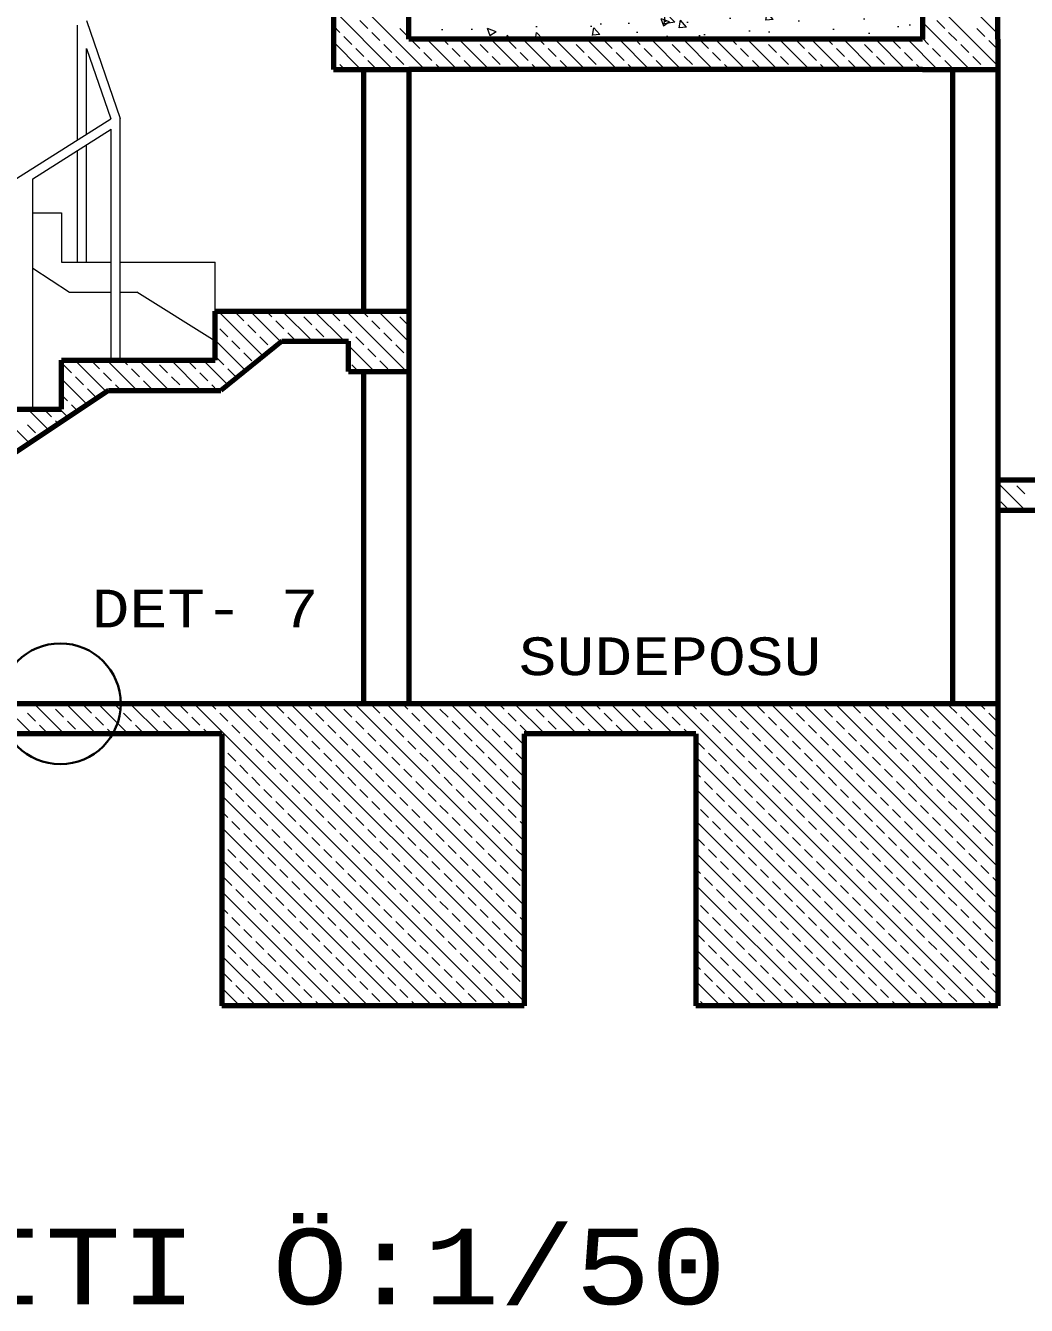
# Model space of a CAD drawing. Header units: millimetres. Extents: x 35860 to 71103, y -11298 to -8385.
# Drawn here: x 55075.2 to 55406.5, y -11197.6 to -10773.9 of the extents above; entities that cross this region are included whole.
import ezdxf
from ezdxf.enums import TextEntityAlignment as Align

# ---------------------------------------------------------------- set-up
doc = ezdxf.new("R2010")
doc.units = ezdxf.units.MM
doc.header["$MEASUREMENT"] = 0
doc.layers.get('0').update_dxf_attribs({"lineweight": 15})
for name, color, linetype, lineweight in [('02', 2, 'Continuous', 20), ('03_Yazı', 1, 'Continuous', 30), ('07', 3, 'Continuous', 70), ('Merd&Balkon', 40, 'Continuous', 20)]:
    doc.layers.add(name, color=color, linetype=linetype, lineweight=lineweight)
doc.styles.add('C', font='')
doc.styles.get('C').set_extended_font_data('Courier New Tur')

# ---------------------------------------------------------------- blocks, each defined once
blk = doc.blocks.new('DET_NO')
at = {"layer": '03_Yazı'}
blk.add_circle((0, 0), 20, dxfattribs=at)
at = {"layer": '03_Yazı', "style": 'C'}
blk.add_attdef('DET-1', text='', height=12.5, dxfattribs=at).set_placement((-30, 0), align=Align.MIDDLE_RIGHT)

msp = doc.modelspace()

# ---------------------------------------------------------------- hatches: boundary and pattern name
h = msp.add_hatch()
h.set_pattern_fill('AR-CONC', color=256, scale=4, style=0)
h.set_pattern_definition([(130, (104146.652, -875.935), (-28.690407, -2.510085), [3, -33]), (185, (104146.652, -875.935), (5.550053, 30.087685), [2.4, -26.4]), (79.5486, (104144.26, -876.144), (-23.140375, 27.577582), [2.549608, -28.045684]), (133.8158, (104146.65, -867.935), (-42.689642, -6.62076), [4.5, -49.5]), (83.3644, (104143.094, -868.487), (-37.386508, 38.964715), [3.82441, -42.06852]), (188.8158, (104146.65, -867.935), (-37.386478, 38.964744), [3.6, -39.6]), (159, (104142.652, -869.935), (-23.876282, -16.104756), [3, -33]), (214, (104142.652, -869.935), (-9.732613, 29.006002), [2.4, -26.4]), (108.5486, (104140.662, -871.277), (-33.608905, 12.90122), [2.549608, -28.045684]), (142.5, (104146.652, -875.935), (-0.4863942, 13.3157542), [0, -26.08, 0, -26.8, 0, -26.5]), (172.5, (104146.652, -875.935), (-10.5227815, 15.7764685), [0, -15.28, 0, -25.48, 0, -10.1]), (212.5, (104155.572, -875.935), (-21.3528974, -0.9021949), [0, -10, 0, -31.2, 0, -41.4]), (222.5, (104159.572, -875.935), (-23.327447, 4.004199), [0, -13, 0, -20.72, 0, -29.4])])
h.paths.add_polyline_path([(55202.08, -10463.42), (55202.08, -10503.42), (55372.08, -10503.42), (55372.08, -10463.42)])
h.paths.add_polyline_path([(55372.08, -10778.42), (55372.08, -10738.42), (55202.08, -10738.42), (55202.08, -10778.42)])

# ---------------------------------------------------------------- linework, layer by layer
for p, q in [((55397.08, -10776.58), (55372.08, -10751.58)), ((55207.4, -10788.42), (55177.08, -10758.1)), ((55397.08, -10787.18), (55372.08, -10762.18)), ((55196.8, -10788.42), (55177.08, -10768.71)), ((55179.24, -10776.17), (55177.08, -10774.01)), ((55188.52, -10774.84), (55185.87, -10772.19)), ((55201.78, -10777.49), (55199.13, -10774.84)), ((55387.72, -10788.42), (55372.08, -10772.79)), ((55379.44, -10774.84), (55376.79, -10772.19)), ((55392.7, -10777.49), (55390.05, -10774.84)), ((55183.22, -10780.15), (55180.56, -10777.49)), ((55192.5, -10778.82), (55189.85, -10776.17)), ((55205.76, -10781.47), (55203.1, -10778.82)), ((55218.01, -10788.42), (55208.01, -10778.42)), ((55215.04, -10780.15), (55213.31, -10778.42)), ((55228.62, -10788.42), (55218.62, -10778.42)), ((55224.32, -10778.82), (55223.92, -10778.42)), ((55239.22, -10788.42), (55229.22, -10778.42)), ((55237.58, -10781.47), (55234.92, -10778.82)), ((55249.83, -10788.42), (55239.83, -10778.42)), ((55246.86, -10780.15), (55245.13, -10778.42)), ((55260.44, -10788.42), (55250.44, -10778.42)), ((55256.14, -10778.82), (55255.74, -10778.42)), ((55271.04, -10788.42), (55261.04, -10778.42)), ((55269.4, -10781.47), (55266.74, -10778.82)), ((55281.65, -10788.42), (55271.65, -10778.42)), ((55278.68, -10780.15), (55276.95, -10778.42)), ((55292.26, -10788.42), (55282.26, -10778.42)), ((55287.96, -10778.82), (55287.56, -10778.42)), ((55302.86, -10788.42), (55292.86, -10778.42)), ((55301.21, -10781.47), (55298.56, -10778.82)), ((55313.47, -10788.42), (55303.47, -10778.42)), ((55310.5, -10780.15), (55308.77, -10778.42)), ((55324.08, -10788.42), (55314.08, -10778.42)), ((55319.78, -10778.82), (55319.38, -10778.42)), ((55334.68, -10788.42), (55324.68, -10778.42)), ((55333.03, -10781.47), (55330.38, -10778.82)), ((55345.29, -10788.42), (55335.29, -10778.42)), ((55342.32, -10780.15), (55340.59, -10778.42)), ((55355.9, -10788.42), (55345.9, -10778.42)), ((55351.6, -10778.82), (55351.2, -10778.42)), ((55366.5, -10788.42), (55356.5, -10778.42)), ((55364.85, -10781.47), (55362.2, -10778.82)), ((55377.11, -10788.42), (55367.11, -10778.42)), ((55374.14, -10780.15), (55372.08, -10778.09)), ((55383.42, -10778.82), (55380.76, -10776.17)), ((55396.67, -10781.47), (55394.02, -10778.82)), ((55397.08, -10778.46), (55396.67, -10778.05)), ((55186.19, -10788.42), (55177.08, -10779.32)), ((55187.19, -10784.12), (55184.54, -10781.47)), ((55196.47, -10782.8), (55193.82, -10780.15)), ((55209.73, -10785.45), (55207.08, -10782.8)), ((55219.01, -10784.12), (55216.36, -10781.47)), ((55228.29, -10782.8), (55225.64, -10780.15)), ((55241.55, -10785.45), (55238.9, -10782.8)), ((55250.83, -10784.12), (55248.18, -10781.47)), ((55260.11, -10782.8), (55257.46, -10780.15)), ((55273.37, -10785.45), (55270.72, -10782.8)), ((55282.65, -10784.12), (55280, -10781.47)), ((55291.93, -10782.8), (55289.28, -10780.15)), ((55305.19, -10785.45), (55302.54, -10782.8)), ((55314.47, -10784.12), (55311.82, -10781.47)), ((55323.75, -10782.8), (55321.1, -10780.15)), ((55337.01, -10785.45), (55334.36, -10782.8)), ((55346.29, -10784.12), (55343.64, -10781.47)), ((55355.57, -10782.8), (55352.92, -10780.15)), ((55368.83, -10785.45), (55366.18, -10782.8)), ((55378.11, -10784.12), (55375.46, -10781.47)), ((55387.39, -10782.8), (55384.74, -10780.15)), ((55177.91, -10785.45), (55177.08, -10784.62)), ((55180.89, -10788.42), (55179.24, -10786.77)), ((55191.17, -10788.1), (55188.52, -10785.45)), ((55200.45, -10786.77), (55197.8, -10784.12)), ((55212.71, -10788.42), (55211.06, -10786.77)), ((55222.99, -10788.1), (55220.34, -10785.45)), ((55232.27, -10786.77), (55229.62, -10784.12)), ((55244.53, -10788.42), (55242.88, -10786.77)), ((55254.81, -10788.1), (55252.16, -10785.45)), ((55264.09, -10786.77), (55261.44, -10784.12)), ((55276.35, -10788.42), (55274.7, -10786.77)), ((55286.63, -10788.1), (55283.98, -10785.45)), ((55295.91, -10786.77), (55293.26, -10784.12)), ((55308.17, -10788.42), (55306.52, -10786.77)), ((55318.45, -10788.1), (55315.8, -10785.45)), ((55327.73, -10786.77), (55325.08, -10784.12)), ((55339.99, -10788.42), (55338.34, -10786.77)), ((55350.27, -10788.1), (55347.62, -10785.45)), ((55359.55, -10786.77), (55356.9, -10784.12)), ((55371.81, -10788.42), (55370.16, -10786.77)), ((55382.09, -10788.1), (55379.44, -10785.45)), ((55391.37, -10786.77), (55388.72, -10784.12)), ((55202.1, -10788.42), (55201.78, -10788.1)), ((55233.92, -10788.42), (55233.6, -10788.1)), ((55265.74, -10788.42), (55265.42, -10788.1)), ((55297.56, -10788.42), (55297.24, -10788.1)), ((55329.38, -10788.42), (55329.06, -10788.1)), ((55361.2, -10788.42), (55360.88, -10788.1)), ((55153.86, -10883.37), (55138.91, -10868.42)), ((55147.42, -10871.63), (55144.77, -10868.98)), ((55159.73, -10878.64), (55149.52, -10868.42)), ((55156.7, -10870.3), (55154.82, -10868.42)), ((55160.68, -10874.28), (55158.03, -10871.63)), ((55170.12, -10878.42), (55160.12, -10868.42)), ((55165.98, -10868.98), (55165.43, -10868.42)), ((55169.96, -10872.95), (55167.31, -10870.3)), ((55180.73, -10878.42), (55170.73, -10868.42)), ((55179.24, -10871.63), (55176.59, -10868.98)), ((55201.34, -10888.42), (55181.34, -10868.42)), ((55188.52, -10870.3), (55186.64, -10868.42)), ((55192.5, -10874.28), (55189.85, -10871.63)), ((55202.08, -10878.56), (55191.94, -10868.42)), ((55197.8, -10868.98), (55197.25, -10868.42)), ((55201.78, -10872.95), (55199.13, -10870.3)), ((55138.14, -10872.95), (55137.91, -10872.73)), ((55142.12, -10876.93), (55139.46, -10874.28)), ((55151.4, -10875.61), (55148.74, -10872.95)), ((55164.65, -10878.26), (55162, -10875.61)), ((55173.94, -10876.93), (55171.28, -10874.28)), ((55183.22, -10875.61), (55180.56, -10872.95)), ((55196.47, -10878.26), (55193.82, -10875.61)), ((55147.99, -10888.11), (55137.91, -10878.03)), ((55146.09, -10880.91), (55143.44, -10878.26)), ((55155.37, -10879.58), (55152.72, -10876.93)), ((55175.43, -10878.42), (55175.26, -10878.26)), ((55190.73, -10888.42), (55182.08, -10879.78)), ((55187.19, -10879.58), (55184.54, -10876.93)), ((55200.45, -10882.23), (55197.8, -10879.58)), ((55101.98, -10895.13), (55091.52, -10884.67)), ((55099.69, -10887.54), (55097.04, -10884.89)), ((55112.13, -10894.67), (55102.13, -10884.67)), ((55108.97, -10886.21), (55107.43, -10884.67)), ((55122.73, -10894.67), (55112.73, -10884.67)), ((55118.25, -10884.89), (55118.04, -10884.67)), ((55133.34, -10894.67), (55123.34, -10884.67)), ((55131.51, -10887.54), (55128.86, -10884.89)), ((55142.12, -10892.85), (55133.95, -10884.67)), ((55140.79, -10886.21), (55138.14, -10883.56)), ((55150.07, -10884.89), (55147.42, -10882.23)), ((55156.8, -10881.01), (55156.7, -10880.91)), ((55191.17, -10883.56), (55188.52, -10880.91)), ((55195.15, -10887.54), (55192.5, -10884.89)), ((55202.08, -10883.87), (55201.78, -10883.56)), ((55090.41, -10888.86), (55087.76, -10886.21)), ((55103.67, -10891.52), (55101.02, -10888.86)), ((55112.95, -10890.19), (55110.3, -10887.54)), ((55122.23, -10888.86), (55119.58, -10886.21)), ((55135.49, -10891.52), (55132.84, -10888.86)), ((55144.77, -10890.19), (55142.12, -10887.54)), ((55185.43, -10888.42), (55183.22, -10886.21)), ((55095.62, -10899.38), (55087.08, -10890.84)), ((55094.39, -10892.84), (55091.73, -10890.19)), ((55106.82, -10894.67), (55104.99, -10892.84)), ((55116.93, -10894.17), (55114.27, -10891.52)), ((55126.21, -10892.84), (55123.55, -10890.19)), ((55138.64, -10894.67), (55136.81, -10892.84)), ((55089.08, -10898.14), (55087.08, -10896.15)), ((55098.36, -10896.82), (55095.71, -10894.17)), ((55128.04, -10894.67), (55127.53, -10894.17)), ((55076.53, -10912.1), (55065.34, -10900.92)), ((55082.89, -10907.86), (55075.95, -10900.92)), ((55083.78, -10903.45), (55081.25, -10900.92)), ((55089.25, -10903.62), (55086.56, -10900.92)), ((55092.44, -10901.5), (55090.41, -10899.47)), ((55078.48, -10908.75), (55075.82, -10906.1)), ((55086.07, -10905.74), (55085.11, -10904.77)), ((55406.19, -10934.42), (55397.08, -10925.32)), ((55401.98, -10924.91), (55401.49, -10924.42)), ((55405.96, -10928.88), (55403.3, -10926.23)), ((55400.65, -10934.19), (55398, -10931.54)), ((55077.39, -11008.42), (55067.39, -10998.42)), ((55087.99, -11008.42), (55077.99, -10998.42)), ((55083.78, -10998.91), (55083.29, -10998.42)), ((55098.6, -11008.42), (55088.6, -10998.42)), ((55097.04, -11001.56), (55094.39, -10998.91)), ((55109.2, -11008.42), (55099.2, -10998.42)), ((55106.32, -11000.23), (55104.51, -10998.42)), ((55119.81, -11008.42), (55109.81, -10998.42)), ((55115.6, -10998.91), (55115.11, -10998.42)), ((55130.42, -11008.42), (55120.42, -10998.42)), ((55128.86, -11001.56), (55126.21, -10998.91)), ((55231.02, -11098.42), (55131.02, -10998.42)), ((55138.14, -11000.23), (55136.33, -10998.42)), ((55240.19, -11096.98), (55141.63, -10998.42)), ((55147.42, -10998.91), (55146.93, -10998.42)), ((55240.19, -11086.37), (55152.24, -10998.42)), ((55160.68, -11001.56), (55158.03, -10998.91)), ((55240.19, -11075.77), (55162.84, -10998.42)), ((55169.96, -11000.23), (55168.15, -10998.42)), ((55240.19, -11065.16), (55173.45, -10998.42)), ((55179.24, -10998.91), (55178.75, -10998.42)), ((55240.19, -11054.55), (55184.06, -10998.42)), ((55192.5, -11001.56), (55189.85, -10998.91)), ((55240.19, -11043.95), (55194.66, -10998.42)), ((55201.78, -11000.23), (55199.97, -10998.42)), ((55240.19, -11033.34), (55205.27, -10998.42)), ((55211.06, -10998.91), (55210.57, -10998.42)), ((55240.19, -11022.73), (55215.88, -10998.42)), ((55224.32, -11001.56), (55221.67, -10998.91)), ((55240.19, -11012.13), (55226.48, -10998.42)), ((55233.6, -11000.23), (55231.79, -10998.42)), ((55247.09, -11008.42), (55237.09, -10998.42)), ((55242.88, -10998.91), (55242.39, -10998.42)), ((55257.7, -11008.42), (55247.7, -10998.42)), ((55256.14, -11001.56), (55253.49, -10998.91)), ((55268.3, -11008.42), (55258.3, -10998.42)), ((55265.42, -11000.23), (55263.61, -10998.42)), ((55278.91, -11008.42), (55268.91, -10998.42)), ((55274.7, -10998.91), (55274.21, -10998.42)), ((55289.52, -11008.42), (55279.52, -10998.42)), ((55287.96, -11001.56), (55285.3, -10998.91)), ((55390.12, -11098.42), (55290.12, -10998.42)), ((55297.24, -11000.23), (55295.43, -10998.42)), ((55397.08, -11094.78), (55300.73, -10998.42)), ((55306.52, -10998.91), (55306.03, -10998.42)), ((55397.08, -11084.17), (55311.34, -10998.42)), ((55319.78, -11001.56), (55317.12, -10998.91)), ((55397.08, -11073.56), (55321.94, -10998.42)), ((55329.06, -11000.23), (55327.25, -10998.42)), ((55397.08, -11062.96), (55332.55, -10998.42)), ((55338.34, -10998.91), (55337.85, -10998.42)), ((55397.08, -11052.35), (55343.16, -10998.42)), ((55351.6, -11001.56), (55348.94, -10998.91)), ((55397.08, -11041.74), (55353.76, -10998.42)), ((55360.88, -11000.23), (55359.07, -10998.42)), ((55397.08, -11031.14), (55364.37, -10998.42)), ((55370.16, -10998.91), (55369.67, -10998.42)), ((55397.08, -11020.53), (55374.98, -10998.42)), ((55383.42, -11001.56), (55380.76, -10998.91)), ((55397.08, -11009.92), (55385.58, -10998.42)), ((55392.7, -11000.23), (55390.89, -10998.42)), ((55078.48, -11004.21), (55075.82, -11001.56)), ((55087.76, -11002.88), (55085.11, -11000.23)), ((55101.02, -11005.54), (55098.36, -11002.88)), ((55110.3, -11004.21), (55107.64, -11001.56)), ((55119.58, -11002.88), (55116.93, -11000.23)), ((55132.84, -11005.54), (55130.18, -11002.88)), ((55142.12, -11004.21), (55139.46, -11001.56)), ((55151.4, -11002.88), (55148.74, -11000.23)), ((55164.65, -11005.54), (55162, -11002.88)), ((55173.94, -11004.21), (55171.28, -11001.56)), ((55183.22, -11002.88), (55180.56, -11000.23)), ((55196.47, -11005.54), (55193.82, -11002.88)), ((55205.76, -11004.21), (55203.1, -11001.56)), ((55215.04, -11002.88), (55212.38, -11000.23)), ((55228.29, -11005.54), (55225.64, -11002.88)), ((55237.58, -11004.21), (55234.92, -11001.56)), ((55246.86, -11002.88), (55244.2, -11000.23)), ((55260.11, -11005.54), (55257.46, -11002.88)), ((55269.4, -11004.21), (55266.74, -11001.56)), ((55278.68, -11002.88), (55276.02, -11000.23)), ((55291.93, -11005.54), (55289.28, -11002.88)), ((55301.21, -11004.21), (55298.56, -11001.56)), ((55310.5, -11002.88), (55307.84, -11000.23)), ((55323.75, -11005.54), (55321.1, -11002.88)), ((55333.03, -11004.21), (55330.38, -11001.56)), ((55342.32, -11002.88), (55339.66, -11000.23)), ((55355.57, -11005.54), (55352.92, -11002.88)), ((55364.85, -11004.21), (55362.2, -11001.56)), ((55374.14, -11002.88), (55371.48, -11000.23)), ((55387.39, -11005.54), (55384.74, -11002.88)), ((55396.67, -11004.21), (55394.02, -11001.56)), ((55082.45, -11008.19), (55079.8, -11005.54)), ((55091.73, -11006.86), (55089.08, -11004.21)), ((55103.9, -11008.42), (55102.34, -11006.86)), ((55114.27, -11008.19), (55111.62, -11005.54)), ((55123.55, -11006.86), (55120.9, -11004.21)), ((55135.72, -11008.42), (55134.16, -11006.86)), ((55146.09, -11008.19), (55143.44, -11005.54)), ((55155.37, -11006.86), (55152.72, -11004.21)), ((55168.63, -11009.51), (55165.98, -11006.86)), ((55177.91, -11008.19), (55175.26, -11005.54)), ((55187.19, -11006.86), (55184.54, -11004.21)), ((55200.45, -11009.51), (55197.8, -11006.86)), ((55209.73, -11008.19), (55207.08, -11005.54)), ((55219.01, -11006.86), (55216.36, -11004.21)), ((55232.27, -11009.51), (55229.62, -11006.86)), ((55241.55, -11008.19), (55238.9, -11005.54)), ((55250.83, -11006.86), (55248.18, -11004.21)), ((55263, -11008.42), (55261.44, -11006.86)), ((55273.37, -11008.19), (55270.72, -11005.54)), ((55282.65, -11006.86), (55280, -11004.21)), ((55294.82, -11008.42), (55293.26, -11006.86)), ((55305.19, -11008.19), (55302.54, -11005.54)), ((55314.47, -11006.86), (55311.82, -11004.21)), ((55327.73, -11009.51), (55325.08, -11006.86)), ((55337.01, -11008.19), (55334.36, -11005.54)), ((55346.29, -11006.86), (55343.64, -11004.21)), ((55359.55, -11009.51), (55356.9, -11006.86)), ((55368.83, -11008.19), (55366.18, -11005.54)), ((55378.11, -11006.86), (55375.46, -11004.21)), ((55391.37, -11009.51), (55388.72, -11006.86)), ((55093.29, -11008.42), (55093.06, -11008.19)), ((55125.11, -11008.42), (55124.88, -11008.19)), ((55150.07, -11012.17), (55147.42, -11009.51)), ((55159.35, -11010.84), (55156.7, -11008.19)), ((55163.33, -11014.82), (55160.68, -11012.17)), ((55172.61, -11013.49), (55169.96, -11010.84)), ((55181.89, -11012.17), (55179.24, -11009.51)), ((55191.17, -11010.84), (55188.52, -11008.19)), ((55195.15, -11014.82), (55192.5, -11012.17)), ((55204.43, -11013.49), (55201.78, -11010.84)), ((55213.71, -11012.17), (55211.06, -11009.51)), ((55222.99, -11010.84), (55220.34, -11008.19)), ((55226.97, -11014.82), (55224.32, -11012.17)), ((55236.25, -11013.49), (55233.6, -11010.84)), ((55252.39, -11008.42), (55252.16, -11008.19)), ((55284.21, -11008.42), (55283.98, -11008.19)), ((55299.89, -11013.49), (55297.24, -11010.84)), ((55309.17, -11012.17), (55306.52, -11009.51)), ((55318.45, -11010.84), (55315.8, -11008.19)), ((55322.43, -11014.82), (55319.78, -11012.17)), ((55331.71, -11013.49), (55329.06, -11010.84)), ((55340.99, -11012.17), (55338.34, -11009.51)), ((55350.27, -11010.84), (55347.62, -11008.19)), ((55354.25, -11014.82), (55351.6, -11012.17)), ((55363.53, -11013.49), (55360.88, -11010.84)), ((55372.81, -11012.17), (55370.16, -11009.51)), ((55382.09, -11010.84), (55379.44, -11008.19)), ((55386.07, -11014.82), (55383.42, -11012.17)), ((55395.35, -11013.49), (55392.7, -11010.84)), ((55140.79, -11013.49), (55140.19, -11012.89)), ((55144.77, -11017.47), (55142.12, -11014.82)), ((55154.05, -11016.14), (55151.4, -11013.49)), ((55167.31, -11018.79), (55164.65, -11016.14)), ((55176.59, -11017.47), (55173.94, -11014.82)), ((55185.87, -11016.14), (55183.22, -11013.49)), ((55199.13, -11018.79), (55196.47, -11016.14)), ((55208.41, -11017.47), (55205.76, -11014.82)), ((55217.69, -11016.14), (55215.04, -11013.49)), ((55230.95, -11018.79), (55228.29, -11016.14)), ((55240.19, -11017.43), (55237.58, -11014.82)), ((55379.52, -11098.42), (55297.08, -11015.99)), ((55303.87, -11017.47), (55301.21, -11014.82)), ((55313.15, -11016.14), (55310.5, -11013.49)), ((55326.41, -11018.79), (55323.75, -11016.14)), ((55335.69, -11017.47), (55333.03, -11014.82)), ((55344.97, -11016.14), (55342.32, -11013.49)), ((55358.23, -11018.79), (55355.57, -11016.14)), ((55367.51, -11017.47), (55364.85, -11014.82)), ((55376.79, -11016.14), (55374.14, -11013.49)), ((55390.05, -11018.79), (55387.39, -11016.14)), ((55220.42, -11098.42), (55140.19, -11018.19)), ((55148.74, -11021.45), (55146.09, -11018.79)), ((55158.03, -11020.12), (55155.37, -11017.47)), ((55171.28, -11022.77), (55168.63, -11020.12)), ((55180.56, -11021.45), (55177.91, -11018.79)), ((55189.85, -11020.12), (55187.19, -11017.47)), ((55203.1, -11022.77), (55200.45, -11020.12)), ((55212.38, -11021.45), (55209.73, -11018.79)), ((55221.67, -11020.12), (55219.01, -11017.47)), ((55234.92, -11022.77), (55232.27, -11020.12)), ((55307.84, -11021.45), (55305.19, -11018.79)), ((55317.12, -11020.12), (55314.47, -11017.47)), ((55330.38, -11022.77), (55327.73, -11020.12)), ((55339.66, -11021.45), (55337.01, -11018.79)), ((55348.94, -11020.12), (55346.29, -11017.47)), ((55362.2, -11022.77), (55359.55, -11020.12)), ((55371.48, -11021.45), (55368.83, -11018.79)), ((55380.76, -11020.12), (55378.11, -11017.47)), ((55394.02, -11022.77), (55391.37, -11020.12)), ((55143.44, -11026.75), (55140.79, -11024.1)), ((55152.72, -11025.42), (55150.07, -11022.77)), ((55162, -11024.1), (55159.35, -11021.45)), ((55175.26, -11026.75), (55172.61, -11024.1)), ((55184.54, -11025.42), (55181.89, -11022.77)), ((55193.82, -11024.1), (55191.17, -11021.45)), ((55207.08, -11026.75), (55204.43, -11024.1)), ((55216.36, -11025.42), (55213.71, -11022.77)), ((55225.64, -11024.1), (55222.99, -11021.45)), ((55238.9, -11026.75), (55236.25, -11024.1)), ((55298.56, -11022.77), (55297.08, -11021.29)), ((55302.54, -11026.75), (55299.89, -11024.1)), ((55311.82, -11025.42), (55309.17, -11022.77)), ((55321.1, -11024.1), (55318.45, -11021.45)), ((55334.36, -11026.75), (55331.71, -11024.1)), ((55343.64, -11025.42), (55340.99, -11022.77)), ((55352.92, -11024.1), (55350.27, -11021.45)), ((55366.18, -11026.75), (55363.53, -11024.1)), ((55375.46, -11025.42), (55372.81, -11022.77)), ((55384.74, -11024.1), (55382.09, -11021.45)), ((55397.08, -11025.83), (55395.35, -11024.1)), ((55209.81, -11098.42), (55140.19, -11028.8)), ((55147.42, -11030.73), (55144.77, -11028.08)), ((55156.7, -11029.4), (55154.05, -11026.75)), ((55165.98, -11028.08), (55163.33, -11025.42)), ((55179.24, -11030.73), (55176.59, -11028.08)), ((55188.52, -11029.4), (55185.87, -11026.75)), ((55197.8, -11028.08), (55195.15, -11025.42)), ((55211.06, -11030.73), (55208.41, -11028.08)), ((55220.34, -11029.4), (55217.69, -11026.75)), ((55229.62, -11028.08), (55226.97, -11025.42)), ((55368.91, -11098.42), (55297.08, -11026.6)), ((55306.52, -11030.73), (55303.87, -11028.08)), ((55315.8, -11029.4), (55313.15, -11026.75)), ((55325.08, -11028.08), (55322.43, -11025.42)), ((55338.34, -11030.73), (55335.69, -11028.08)), ((55347.62, -11029.4), (55344.97, -11026.75)), ((55356.9, -11028.08), (55354.25, -11025.42)), ((55370.16, -11030.73), (55367.51, -11028.08)), ((55379.44, -11029.4), (55376.79, -11026.75)), ((55388.72, -11028.08), (55386.07, -11025.42)), ((55151.4, -11034.7), (55148.74, -11032.05)), ((55160.68, -11033.38), (55158.03, -11030.73)), ((55169.96, -11032.05), (55167.31, -11029.4)), ((55173.94, -11036.03), (55171.28, -11033.38)), ((55183.22, -11034.7), (55180.56, -11032.05)), ((55192.5, -11033.38), (55189.85, -11030.73)), ((55201.78, -11032.05), (55199.13, -11029.4)), ((55205.76, -11036.03), (55203.1, -11033.38)), ((55215.04, -11034.7), (55212.38, -11032.05)), ((55224.32, -11033.38), (55221.67, -11030.73)), ((55233.6, -11032.05), (55230.95, -11029.4)), ((55237.58, -11036.03), (55234.92, -11033.38)), ((55297.24, -11032.05), (55297.08, -11031.9)), ((55301.21, -11036.03), (55298.56, -11033.38)), ((55310.5, -11034.7), (55307.84, -11032.05)), ((55319.78, -11033.38), (55317.12, -11030.73)), ((55329.06, -11032.05), (55326.41, -11029.4)), ((55333.03, -11036.03), (55330.38, -11033.38)), ((55342.32, -11034.7), (55339.66, -11032.05)), ((55351.6, -11033.38), (55348.94, -11030.73)), ((55360.88, -11032.05), (55358.23, -11029.4)), ((55364.85, -11036.03), (55362.2, -11033.38)), ((55374.14, -11034.7), (55371.48, -11032.05)), ((55383.42, -11033.38), (55380.76, -11030.73)), ((55392.7, -11032.05), (55390.05, -11029.4)), ((55396.67, -11036.03), (55394.02, -11033.38)), ((55142.12, -11036.03), (55140.19, -11034.1)), ((55146.09, -11040.01), (55143.44, -11037.36)), ((55155.37, -11038.68), (55152.72, -11036.03)), ((55164.65, -11037.36), (55162, -11034.7)), ((55177.91, -11040.01), (55175.26, -11037.36)), ((55187.19, -11038.68), (55184.54, -11036.03)), ((55196.47, -11037.36), (55193.82, -11034.7)), ((55209.73, -11040.01), (55207.08, -11037.36)), ((55219.01, -11038.68), (55216.36, -11036.03)), ((55228.29, -11037.36), (55225.64, -11034.7)), ((55240.19, -11038.64), (55238.9, -11037.36)), ((55358.3, -11098.42), (55297.08, -11037.2)), ((55305.19, -11040.01), (55302.54, -11037.36)), ((55314.47, -11038.68), (55311.82, -11036.03)), ((55323.75, -11037.36), (55321.1, -11034.7)), ((55337.01, -11040.01), (55334.36, -11037.36)), ((55346.29, -11038.68), (55343.64, -11036.03)), ((55355.57, -11037.36), (55352.92, -11034.7)), ((55368.83, -11040.01), (55366.18, -11037.36)), ((55378.11, -11038.68), (55375.46, -11036.03)), ((55387.39, -11037.36), (55384.74, -11034.7)), ((55199.2, -11098.42), (55140.19, -11039.41)), ((55150.07, -11043.98), (55147.42, -11041.33)), ((55159.35, -11042.66), (55156.7, -11040.01)), ((55168.63, -11041.33), (55165.98, -11038.68)), ((55181.89, -11043.98), (55179.24, -11041.33)), ((55191.17, -11042.66), (55188.52, -11040.01)), ((55200.45, -11041.33), (55197.8, -11038.68)), ((55213.71, -11043.98), (55211.06, -11041.33)), ((55222.99, -11042.66), (55220.34, -11040.01)), ((55232.27, -11041.33), (55229.62, -11038.68)), ((55309.17, -11043.98), (55306.52, -11041.33)), ((55318.45, -11042.66), (55315.8, -11040.01)), ((55327.73, -11041.33), (55325.08, -11038.68)), ((55340.99, -11043.98), (55338.34, -11041.33)), ((55350.27, -11042.66), (55347.62, -11040.01)), ((55359.55, -11041.33), (55356.9, -11038.68)), ((55372.81, -11043.98), (55370.16, -11041.33)), ((55382.09, -11042.66), (55379.44, -11040.01)), ((55391.37, -11041.33), (55388.72, -11038.68)), ((55140.79, -11045.31), (55140.19, -11044.71)), ((55154.05, -11047.96), (55151.4, -11045.31)), ((55163.33, -11046.64), (55160.68, -11043.98)), ((55172.61, -11045.31), (55169.96, -11042.66)), ((55185.87, -11047.96), (55183.22, -11045.31)), ((55195.15, -11046.64), (55192.5, -11043.98)), ((55204.43, -11045.31), (55201.78, -11042.66)), ((55217.69, -11047.96), (55215.04, -11045.31)), ((55226.97, -11046.64), (55224.32, -11043.98)), ((55236.25, -11045.31), (55233.6, -11042.66)), ((55299.89, -11045.31), (55297.24, -11042.66)), ((55313.15, -11047.96), (55310.5, -11045.31)), ((55322.43, -11046.64), (55319.78, -11043.98)), ((55331.71, -11045.31), (55329.06, -11042.66)), ((55344.97, -11047.96), (55342.32, -11045.31)), ((55354.25, -11046.64), (55351.6, -11043.98)), ((55363.53, -11045.31), (55360.88, -11042.66)), ((55376.79, -11047.96), (55374.14, -11045.31)), ((55386.07, -11046.64), (55383.42, -11043.98)), ((55395.35, -11045.31), (55392.7, -11042.66)), ((55188.6, -11098.42), (55140.19, -11050.01)), ((55144.77, -11049.29), (55142.12, -11046.64)), ((55158.03, -11051.94), (55155.37, -11049.29)), ((55167.31, -11050.61), (55164.65, -11047.96)), ((55176.59, -11049.29), (55173.94, -11046.64)), ((55189.85, -11051.94), (55187.19, -11049.29)), ((55199.13, -11050.61), (55196.47, -11047.96)), ((55208.41, -11049.29), (55205.76, -11046.64)), ((55221.67, -11051.94), (55219.01, -11049.29)), ((55230.95, -11050.61), (55228.29, -11047.96)), ((55240.19, -11049.25), (55237.58, -11046.64)), ((55347.7, -11098.42), (55297.08, -11047.81)), ((55303.87, -11049.29), (55301.21, -11046.64)), ((55317.12, -11051.94), (55314.47, -11049.29)), ((55326.41, -11050.61), (55323.75, -11047.96)), ((55335.69, -11049.29), (55333.03, -11046.64)), ((55348.94, -11051.94), (55346.29, -11049.29)), ((55358.23, -11050.61), (55355.57, -11047.96)), ((55367.51, -11049.29), (55364.85, -11046.64)), ((55380.76, -11051.94), (55378.11, -11049.29)), ((55390.05, -11050.61), (55387.39, -11047.96)), ((55397.08, -11047.05), (55396.67, -11046.64)), ((55148.74, -11053.27), (55146.09, -11050.61)), ((55152.72, -11057.24), (55150.07, -11054.59)), ((55162, -11055.92), (55159.35, -11053.27)), ((55171.28, -11054.59), (55168.63, -11051.94)), ((55180.56, -11053.27), (55177.91, -11050.61)), ((55184.54, -11057.24), (55181.89, -11054.59)), ((55193.82, -11055.92), (55191.17, -11053.27)), ((55203.1, -11054.59), (55200.45, -11051.94)), ((55212.38, -11053.27), (55209.73, -11050.61)), ((55216.36, -11057.24), (55213.71, -11054.59)), ((55225.64, -11055.92), (55222.99, -11053.27)), ((55234.92, -11054.59), (55232.27, -11051.94)), ((55298.56, -11054.59), (55297.08, -11053.11)), ((55307.84, -11053.27), (55305.19, -11050.61)), ((55311.82, -11057.24), (55309.17, -11054.59)), ((55321.1, -11055.92), (55318.45, -11053.27)), ((55330.38, -11054.59), (55327.73, -11051.94)), ((55339.66, -11053.27), (55337.01, -11050.61)), ((55343.64, -11057.24), (55340.99, -11054.59)), ((55352.92, -11055.92), (55350.27, -11053.27)), ((55362.2, -11054.59), (55359.55, -11051.94)), ((55371.48, -11053.27), (55368.83, -11050.61)), ((55375.46, -11057.24), (55372.81, -11054.59)), ((55384.74, -11055.92), (55382.09, -11053.27)), ((55394.02, -11054.59), (55391.37, -11051.94)), ((55143.44, -11058.57), (55140.79, -11055.92)), ((55156.7, -11061.22), (55154.05, -11058.57)), ((55165.98, -11059.89), (55163.33, -11057.24)), ((55175.26, -11058.57), (55172.61, -11055.92)), ((55188.52, -11061.22), (55185.87, -11058.57)), ((55197.8, -11059.89), (55195.15, -11057.24)), ((55207.08, -11058.57), (55204.43, -11055.92)), ((55220.34, -11061.22), (55217.69, -11058.57)), ((55229.62, -11059.89), (55226.97, -11057.24)), ((55238.9, -11058.57), (55236.25, -11055.92)), ((55337.09, -11098.42), (55297.08, -11058.42)), ((55302.54, -11058.57), (55299.89, -11055.92)), ((55315.8, -11061.22), (55313.15, -11058.57)), ((55325.08, -11059.89), (55322.43, -11057.24)), ((55334.36, -11058.57), (55331.71, -11055.92)), ((55347.62, -11061.22), (55344.97, -11058.57)), ((55356.9, -11059.89), (55354.25, -11057.24)), ((55366.18, -11058.57), (55363.53, -11055.92)), ((55379.44, -11061.22), (55376.79, -11058.57)), ((55388.72, -11059.89), (55386.07, -11057.24)), ((55397.08, -11057.65), (55395.35, -11055.92)), ((55177.99, -11098.42), (55140.19, -11060.62)), ((55147.42, -11062.55), (55144.77, -11059.89)), ((55160.68, -11065.2), (55158.03, -11062.55)), ((55169.96, -11063.87), (55167.31, -11061.22)), ((55179.24, -11062.55), (55176.59, -11059.89)), ((55192.5, -11065.2), (55189.85, -11062.55)), ((55201.78, -11063.87), (55199.13, -11061.22)), ((55211.06, -11062.55), (55208.41, -11059.89)), ((55224.32, -11065.2), (55221.67, -11062.55)), ((55233.6, -11063.87), (55230.95, -11061.22)), ((55306.52, -11062.55), (55303.87, -11059.89)), ((55319.78, -11065.2), (55317.12, -11062.55)), ((55329.06, -11063.87), (55326.41, -11061.22)), ((55338.34, -11062.55), (55335.69, -11059.89)), ((55351.6, -11065.2), (55348.94, -11062.55)), ((55360.88, -11063.87), (55358.23, -11061.22)), ((55370.16, -11062.55), (55367.51, -11059.89)), ((55383.42, -11065.2), (55380.76, -11062.55)), ((55392.7, -11063.87), (55390.05, -11061.22)), ((55142.12, -11067.85), (55140.19, -11065.92)), ((55151.4, -11066.52), (55148.74, -11063.87)), ((55164.65, -11069.18), (55162, -11066.52)), ((55173.94, -11067.85), (55171.28, -11065.2)), ((55183.22, -11066.52), (55180.56, -11063.87)), ((55196.47, -11069.18), (55193.82, -11066.52)), ((55205.76, -11067.85), (55203.1, -11065.2)), ((55215.04, -11066.52), (55212.38, -11063.87)), ((55228.29, -11069.18), (55225.64, -11066.52)), ((55237.58, -11067.85), (55234.92, -11065.2)), ((55297.24, -11063.87), (55297.08, -11063.72)), ((55301.21, -11067.85), (55298.56, -11065.2)), ((55310.5, -11066.52), (55307.84, -11063.87)), ((55323.75, -11069.18), (55321.1, -11066.52)), ((55333.03, -11067.85), (55330.38, -11065.2)), ((55342.32, -11066.52), (55339.66, -11063.87)), ((55355.57, -11069.18), (55352.92, -11066.52)), ((55364.85, -11067.85), (55362.2, -11065.2)), ((55374.14, -11066.52), (55371.48, -11063.87)), ((55387.39, -11069.18), (55384.74, -11066.52)), ((55396.67, -11067.85), (55394.02, -11065.2)), ((55167.39, -11098.42), (55140.19, -11071.23)), ((55146.09, -11071.83), (55143.44, -11069.18)), ((55155.37, -11070.5), (55152.72, -11067.85)), ((55168.63, -11073.15), (55165.98, -11070.5)), ((55177.91, -11071.83), (55175.26, -11069.18)), ((55187.19, -11070.5), (55184.54, -11067.85)), ((55200.45, -11073.15), (55197.8, -11070.5)), ((55209.73, -11071.83), (55207.08, -11069.18)), ((55219.01, -11070.5), (55216.36, -11067.85)), ((55232.27, -11073.15), (55229.62, -11070.5)), ((55240.19, -11070.46), (55238.9, -11069.18)), ((55326.48, -11098.42), (55297.08, -11069.02)), ((55305.19, -11071.83), (55302.54, -11069.18)), ((55314.47, -11070.5), (55311.82, -11067.85)), ((55327.73, -11073.15), (55325.08, -11070.5)), ((55337.01, -11071.83), (55334.36, -11069.18)), ((55346.29, -11070.5), (55343.64, -11067.85)), ((55359.55, -11073.15), (55356.9, -11070.5)), ((55368.83, -11071.83), (55366.18, -11069.18)), ((55378.11, -11070.5), (55375.46, -11067.85)), ((55391.37, -11073.15), (55388.72, -11070.5)), ((55150.07, -11075.8), (55147.42, -11073.15)), ((55159.35, -11074.48), (55156.7, -11071.83)), ((55172.61, -11077.13), (55169.96, -11074.48)), ((55181.89, -11075.8), (55179.24, -11073.15)), ((55191.17, -11074.48), (55188.52, -11071.83)), ((55204.43, -11077.13), (55201.78, -11074.48)), ((55213.71, -11075.8), (55211.06, -11073.15)), ((55222.99, -11074.48), (55220.34, -11071.83)), ((55236.25, -11077.13), (55233.6, -11074.48)), ((55299.89, -11077.13), (55297.24, -11074.48)), ((55309.17, -11075.8), (55306.52, -11073.15)), ((55318.45, -11074.48), (55315.8, -11071.83)), ((55331.71, -11077.13), (55329.06, -11074.48)), ((55340.99, -11075.8), (55338.34, -11073.15)), ((55350.27, -11074.48), (55347.62, -11071.83)), ((55363.53, -11077.13), (55360.88, -11074.48)), ((55372.81, -11075.8), (55370.16, -11073.15)), ((55382.09, -11074.48), (55379.44, -11071.83)), ((55395.35, -11077.13), (55392.7, -11074.48)), ((55140.79, -11077.13), (55140.19, -11076.53)), ((55144.77, -11081.11), (55142.12, -11078.46)), ((55154.05, -11079.78), (55151.4, -11077.13)), ((55163.33, -11078.46), (55160.68, -11075.8)), ((55167.31, -11082.43), (55164.65, -11079.78)), ((55176.59, -11081.11), (55173.94, -11078.46)), ((55185.87, -11079.78), (55183.22, -11077.13)), ((55195.15, -11078.46), (55192.5, -11075.8)), ((55199.13, -11082.43), (55196.47, -11079.78)), ((55208.41, -11081.11), (55205.76, -11078.46)), ((55217.69, -11079.78), (55215.04, -11077.13)), ((55226.97, -11078.46), (55224.32, -11075.8)), ((55230.95, -11082.43), (55228.29, -11079.78)), ((55240.19, -11081.07), (55237.58, -11078.46)), ((55315.88, -11098.42), (55297.08, -11079.63)), ((55303.87, -11081.11), (55301.21, -11078.46)), ((55313.15, -11079.78), (55310.5, -11077.13)), ((55322.43, -11078.46), (55319.78, -11075.8)), ((55326.41, -11082.43), (55323.75, -11079.78)), ((55335.69, -11081.11), (55333.03, -11078.46)), ((55344.97, -11079.78), (55342.32, -11077.13)), ((55354.25, -11078.46), (55351.6, -11075.8)), ((55358.23, -11082.43), (55355.57, -11079.78)), ((55367.51, -11081.11), (55364.85, -11078.46)), ((55376.79, -11079.78), (55374.14, -11077.13)), ((55386.07, -11078.46), (55383.42, -11075.8)), ((55390.05, -11082.43), (55387.39, -11079.78)), ((55397.08, -11078.87), (55396.67, -11078.46)), ((55156.78, -11098.42), (55140.19, -11081.83)), ((55148.74, -11085.09), (55146.09, -11082.43)), ((55158.03, -11083.76), (55155.37, -11081.11)), ((55171.28, -11086.41), (55168.63, -11083.76)), ((55180.56, -11085.09), (55177.91, -11082.43)), ((55189.85, -11083.76), (55187.19, -11081.11)), ((55203.1, -11086.41), (55200.45, -11083.76)), ((55212.38, -11085.09), (55209.73, -11082.43)), ((55221.67, -11083.76), (55219.01, -11081.11)), ((55234.92, -11086.41), (55232.27, -11083.76)), ((55307.84, -11085.09), (55305.19, -11082.43)), ((55317.12, -11083.76), (55314.47, -11081.11)), ((55330.38, -11086.41), (55327.73, -11083.76)), ((55339.66, -11085.09), (55337.01, -11082.43)), ((55348.94, -11083.76), (55346.29, -11081.11)), ((55362.2, -11086.41), (55359.55, -11083.76)), ((55371.48, -11085.09), (55368.83, -11082.43)), ((55380.76, -11083.76), (55378.11, -11081.11)), ((55394.02, -11086.41), (55391.37, -11083.76)), ((55143.44, -11090.39), (55140.79, -11087.74)), ((55152.72, -11089.06), (55150.07, -11086.41)), ((55162, -11087.74), (55159.35, -11085.09)), ((55175.26, -11090.39), (55172.61, -11087.74)), ((55184.54, -11089.06), (55181.89, -11086.41)), ((55193.82, -11087.74), (55191.17, -11085.09)), ((55207.08, -11090.39), (55204.43, -11087.74)), ((55216.36, -11089.06), (55213.71, -11086.41)), ((55225.64, -11087.74), (55222.99, -11085.09)), ((55238.9, -11090.39), (55236.25, -11087.74)), ((55298.56, -11086.41), (55297.08, -11084.93)), ((55302.54, -11090.39), (55299.89, -11087.74)), ((55311.82, -11089.06), (55309.17, -11086.41)), ((55321.1, -11087.74), (55318.45, -11085.09)), ((55334.36, -11090.39), (55331.71, -11087.74)), ((55343.64, -11089.06), (55340.99, -11086.41)), ((55352.92, -11087.74), (55350.27, -11085.09)), ((55366.18, -11090.39), (55363.53, -11087.74)), ((55375.46, -11089.06), (55372.81, -11086.41)), ((55384.74, -11087.74), (55382.09, -11085.09)), ((55397.08, -11089.47), (55395.35, -11087.74)), ((55146.17, -11098.42), (55140.19, -11092.44)), ((55147.42, -11094.37), (55144.77, -11091.71)), ((55156.7, -11093.04), (55154.05, -11090.39)), ((55165.98, -11091.71), (55163.33, -11089.06)), ((55179.24, -11094.37), (55176.59, -11091.71)), ((55188.52, -11093.04), (55185.87, -11090.39)), ((55197.8, -11091.71), (55195.15, -11089.06)), ((55211.06, -11094.37), (55208.41, -11091.71)), ((55220.34, -11093.04), (55217.69, -11090.39)), ((55229.62, -11091.71), (55226.97, -11089.06)), ((55305.27, -11098.42), (55297.08, -11090.24)), ((55306.52, -11094.37), (55303.87, -11091.71)), ((55315.8, -11093.04), (55313.15, -11090.39)), ((55325.08, -11091.71), (55322.43, -11089.06)), ((55338.34, -11094.37), (55335.69, -11091.71)), ((55347.62, -11093.04), (55344.97, -11090.39)), ((55356.9, -11091.71), (55354.25, -11089.06)), ((55370.16, -11094.37), (55367.51, -11091.71)), ((55379.44, -11093.04), (55376.79, -11090.39)), ((55388.72, -11091.71), (55386.07, -11089.06)), ((55151.4, -11098.34), (55148.74, -11095.69)), ((55160.68, -11097.02), (55158.03, -11094.37)), ((55169.96, -11095.69), (55167.31, -11093.04)), ((55183.22, -11098.34), (55180.56, -11095.69)), ((55192.5, -11097.02), (55189.85, -11094.37)), ((55201.78, -11095.69), (55199.13, -11093.04)), ((55215.04, -11098.34), (55212.38, -11095.69)), ((55224.32, -11097.02), (55221.67, -11094.37)), ((55233.6, -11095.69), (55230.95, -11093.04)), ((55297.24, -11095.69), (55297.08, -11095.54)), ((55310.5, -11098.34), (55307.84, -11095.69)), ((55319.78, -11097.02), (55317.12, -11094.37)), ((55329.06, -11095.69), (55326.41, -11093.04)), ((55342.32, -11098.34), (55339.66, -11095.69)), ((55351.6, -11097.02), (55348.94, -11094.37)), ((55360.88, -11095.69), (55358.23, -11093.04)), ((55374.14, -11098.34), (55371.48, -11095.69)), ((55383.42, -11097.02), (55380.76, -11094.37)), ((55392.7, -11095.69), (55390.05, -11093.04)), ((55140.87, -11098.42), (55140.19, -11097.74)), ((55162.08, -11098.42), (55162, -11098.34)), ((55172.69, -11098.42), (55171.28, -11097.02)), ((55193.9, -11098.42), (55193.82, -11098.34)), ((55204.51, -11098.42), (55203.1, -11097.02)), ((55225.72, -11098.42), (55225.64, -11098.34)), ((55236.33, -11098.42), (55234.92, -11097.02)), ((55299.97, -11098.42), (55298.56, -11097.02)), ((55321.18, -11098.42), (55321.1, -11098.34)), ((55331.79, -11098.42), (55330.38, -11097.02)), ((55353, -11098.42), (55352.92, -11098.34)), ((55363.61, -11098.42), (55362.2, -11097.02)), ((55384.82, -11098.42), (55384.74, -11098.34)), ((55395.43, -11098.42), (55394.02, -11097.02))]:
    msp.add_line(p, q)
at = {"layer": '02'}
for p, q in [((55092.4, -10811.72), (55092.4, -10773.77)), ((55095.4, -10772.17), (55106.52, -10804.67)), ((55095.4, -10809.82), (55095.4, -10781.44)), ((55095.4, -10781.44), (55103.38, -10804.76)), ((54949.58, -10902.17), (55103.38, -10804.76)), ((55077.58, -10824.65), (55103.52, -10808.22)), ((55103.52, -10884.67), (55103.52, -10808.22)), ((55106.52, -10884.67), (55106.52, -10804.67)), ((55092.4, -10852.17), (55092.4, -10815.27)), ((55095.4, -10852.17), (55095.4, -10813.37)), ((55077.58, -10900.92), (55077.58, -10824.65))]:
    msp.add_line(p, q, dxfattribs=at)
at = {"layer": '07'}
for p, q in [((55202.08, -10778.42), (55202.08, -10738.42)), ((55372.08, -10738.42), (55372.08, -10778.42)), ((55397.08, -10778.42), (55397.08, -10738.42)), ((55177.08, -10748.42), (55177.08, -10788.42)), ((55372.08, -10778.42), (55202.08, -10778.42)), ((55397.08, -10778.42), (55397.08, -11008.42)), ((55177.08, -10788.42), (55202.08, -10788.42)), ((55187.08, -10788.42), (55187.08, -10868.42)), ((55202.08, -10788.42), (55202.08, -10868.42)), ((55372.08, -10788.42), (55202.08, -10788.42)), ((55372.08, -10788.42), (55397.08, -10788.42)), ((55382.08, -10788.42), (55382.08, -10998.42)), ((55137.91, -10884.67), (55137.91, -10868.42)), ((55137.91, -10868.42), (55202.08, -10868.42)), ((55202.08, -10868.42), (55202.08, -10888.42)), ((55160, -10878.42), (55139.86, -10894.67)), ((55160, -10878.42), (55182.08, -10878.42)), ((55182.08, -10888.42), (55182.08, -10878.42)), ((55087.08, -10900.92), (55087.08, -10884.67)), ((55087.08, -10884.67), (55137.91, -10884.67)), ((55182.08, -10888.42), (55202.08, -10888.42)), ((55187.08, -10888.42), (55187.08, -10998.42)), ((55202.08, -10888.42), (55202.08, -10998.42)), ((55102.67, -10894.67), (54947.08, -10998.42)), ((55102.67, -10894.67), (55139.86, -10894.67)), ((55062.08, -10900.92), (55087.08, -10900.92)), ((55697.08, -10924.42), (55397.08, -10924.42)), ((55597.08, -10934.42), (55397.08, -10934.42)), ((55397.08, -10998.42), (54497.08, -10998.42)), ((55140.19, -11008.42), (54868.63, -11008.42)), ((55140.19, -11008.42), (55140.19, -11098.42)), ((55240.19, -11008.42), (55240.19, -11098.42)), ((55297.08, -11008.42), (55240.19, -11008.42)), ((55297.08, -11008.42), (55297.08, -11098.42)), ((55397.08, -11008.42), (55397.08, -11098.42)), ((55240.19, -11098.42), (55140.19, -11098.42)), ((55397.08, -11098.42), (55297.08, -11098.42))]:
    msp.add_line(p, q, dxfattribs=at)
at = {"layer": 'Merd&Balkon'}
for p, q in [((55077.58, -10835.92), (55087.08, -10835.92)), ((55087.08, -10835.92), (55087.08, -10852.17)), ((55077.58, -10854.17), (55089.73, -10862.17)), ((55087.08, -10852.17), (55103.52, -10852.17)), ((55106.52, -10852.17), (55112.08, -10852.17)), ((55112.08, -10852.17), (55137.91, -10852.17)), ((55137.91, -10868.42), (55137.91, -10852.17)), ((55137.91, -10868.42), (55137.91, -10852.17)), ((55089.73, -10862.17), (55103.52, -10862.17)), ((55106.52, -10862.17), (55112.08, -10862.17)), ((55137.91, -10878.42), (55112.08, -10862.17))]:
    msp.add_line(p, q, dxfattribs=at)

# ---------------------------------------------------------------- block references
at = {"layer": '03_Yazı'}
ref = msp.add_blockref('DET_NO', (55086.7, -10998.42), dxfattribs=dict(at, xscale=-1))
ref.add_attrib('DET-1', 'DET- 7', dxfattribs={"height": 12.5, "style": 'C'}).set_placement((55172.22, -10966.88), align=Align.MIDDLE_RIGHT)

# ---------------------------------------------------------------- texts
at = {"layer": '03_Yazı', "style": 'C'}
msp.add_text('A-A KESITI Ö:1/50', height=25, dxfattribs=at).set_placement((54881.27, -11197.23))
msp.add_attdef('SUDEPOSU', text='A:10.00m2', height=12.5, dxfattribs=at).set_placement((55288.53, -10982.68), align=Align.MIDDLE_CENTER)

doc.saveas('drawing.dxf')
